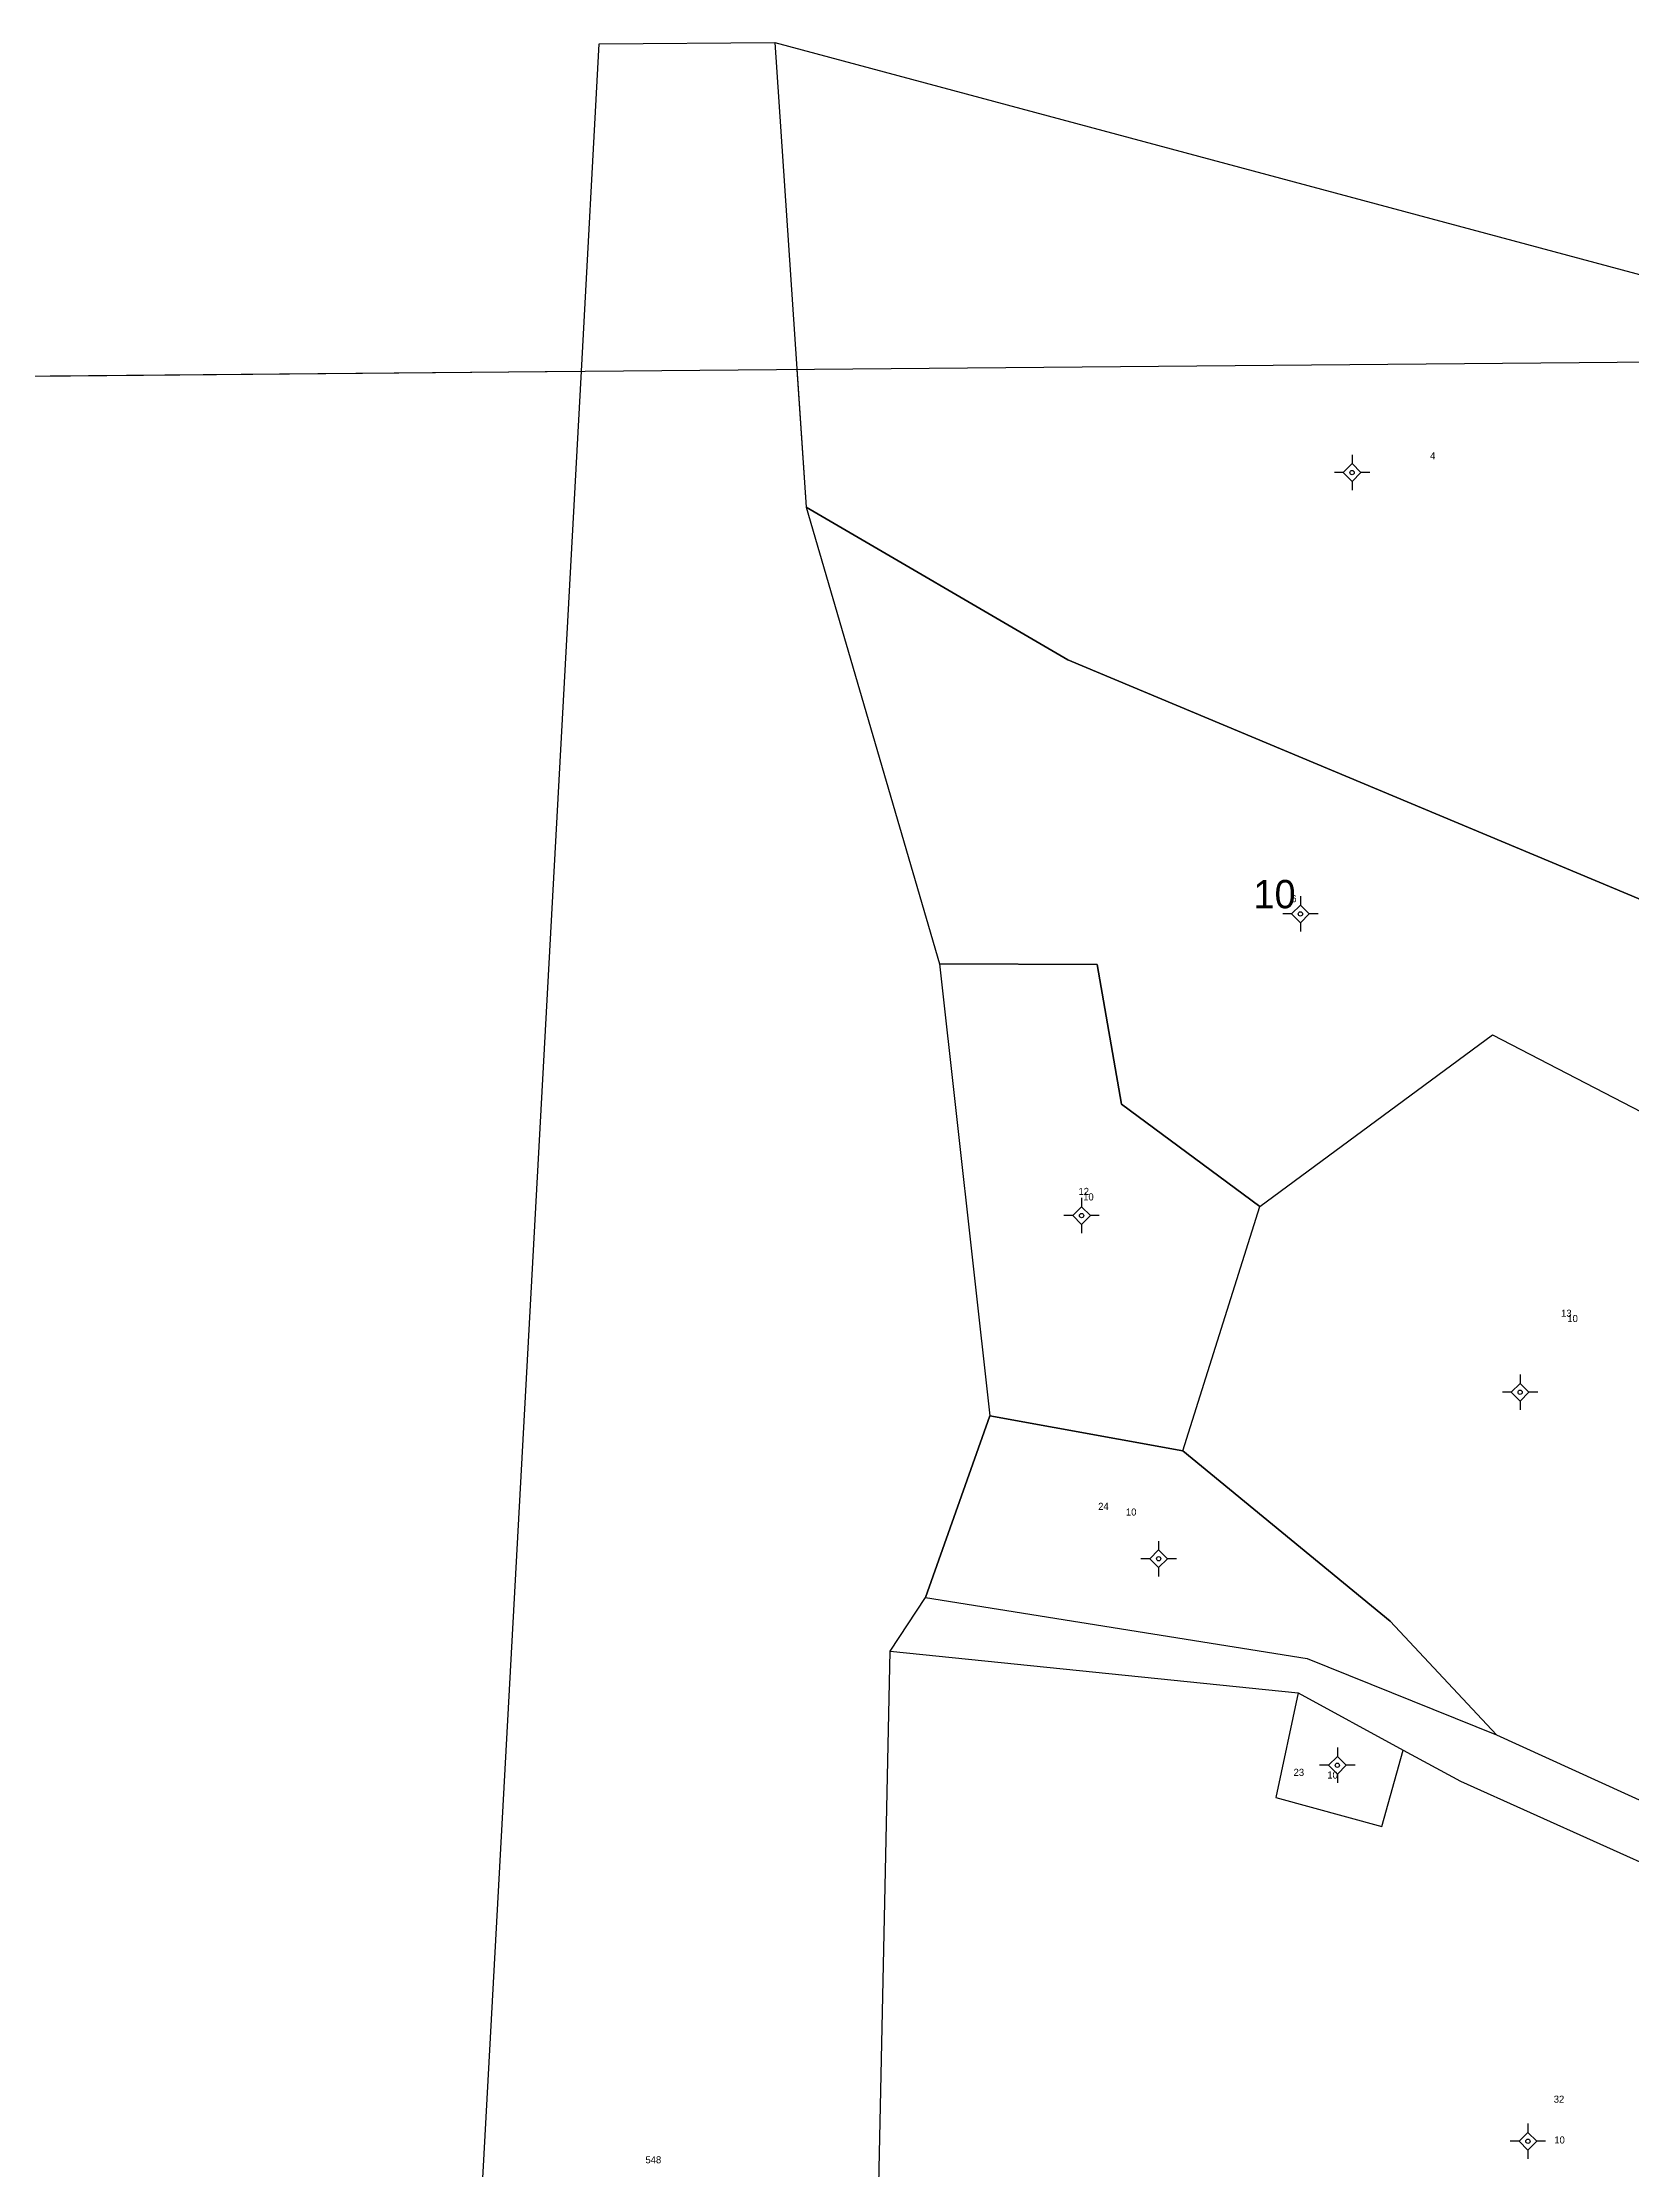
# Model space of a CAD drawing. Extents: x 530124 to 551589, y 1839482 to 1845671.
# Drawn here: x 551049.8 to 551162, y 1840367.9 to 1840518.1 of the extents above; entities that cross this region are included whole.
import ezdxf

# ---------------------------------------------------------------- set-up
doc = ezdxf.new("R2010")
doc.units = 0
for name, color, linetype in [('Level 10', 7, 'Continuous'), ('Level 11', 7, 'Continuous'), ('Level 14', 7, 'Continuous'), ('Level 22', 7, 'Continuous'), ('Level 6', 7, 'Continuous')]:
    doc.layers.add(name, color=color, linetype=linetype)

msp = doc.modelspace()

# ---------------------------------------------------------------- linework, layer by layer
at = {"layer": 'Level 10'}
for p, q in [((551101.51, 1840518.13), (551184.84, 1840495.78)), ((551101.51, 1840518.13), (551103.73, 1840485.3)), ((550898.09, 1840493.25), (551087.87, 1840494.91)), ((551079.3, 1840338.14), (551087.87, 1840494.91)), ((551103.73, 1840485.3), (551113.15, 1840453.05)), ((551113.15, 1840453.05), (551116.69, 1840421.12)), ((551130.32, 1840418.64), (551135.77, 1840435.9)), ((551112.16, 1840408.27), (551116.69, 1840421.12)), ((551116.69, 1840421.12), (551130.32, 1840418.64)), ((551109.65, 1840404.5), (551112.16, 1840408.27)), ((551108.83, 1840365.7), (551109.65, 1840404.5)), ((551109.65, 1840404.5), (551138.47, 1840401.54)), ((551138.47, 1840401.54), (551145.89, 1840397.5)), ((551152.47, 1840398.57), (551163.37, 1840393.61))]:
    msp.add_line(p, q, dxfattribs=at)
for points in [[(551087.87, 1840494.91), (551089.12, 1840518.03), (551101.51, 1840518.13)], [(551103.73, 1840485.3), (551122.2, 1840474.51), (551170.41, 1840454.34)], [(551113.15, 1840453.05), (551124.28, 1840452.99), (551125.99, 1840443.13), (551135.77, 1840435.9)], [(551135.77, 1840435.9), (551152.2, 1840448.03), (551173.88, 1840436.8)], [(551130.32, 1840418.64), (551144.97, 1840406.6), (551152.47, 1840398.57)], [(551112.16, 1840408.27), (551139.12, 1840403.97), (551152.47, 1840398.57)], [(551138.47, 1840401.54), (551136.9, 1840394.16), (551144.37, 1840392.11), (551145.89, 1840397.5)], [(551145.89, 1840397.5), (551149.93, 1840395.31), (551164.69, 1840388.67), (551203.92, 1840379.28)]]:
    msp.add_lwpolyline(points, dxfattribs=at)
at = {"layer": 'Level 11'}
for p, q in [((551142.28, 1840488.38), (551141.65, 1840487.75)), ((551142.28, 1840489), (551142.28, 1840488.38)), ((551142.9, 1840487.75), (551142.28, 1840488.38)), ((551141.65, 1840487.75), (551141.03, 1840487.75)), ((551141.65, 1840487.75), (551142.28, 1840487.13)), ((551142.28, 1840487.13), (551142.9, 1840487.75)), ((551142.28, 1840487.13), (551142.28, 1840486.5)), ((551143.53, 1840487.75), (551142.9, 1840487.75)), ((551138.64, 1840457.19), (551138.01, 1840456.57)), ((551138.64, 1840457.82), (551138.64, 1840457.19)), ((551139.26, 1840456.57), (551138.64, 1840457.19)), ((551138.01, 1840456.57), (551137.39, 1840456.57)), ((551138.01, 1840456.57), (551138.64, 1840455.94)), ((551138.64, 1840455.94), (551139.26, 1840456.57)), ((551138.64, 1840455.94), (551138.64, 1840455.32)), ((551139.89, 1840456.57), (551139.26, 1840456.57)), ((551123.18, 1840435.88), (551122.56, 1840435.26)), ((551123.18, 1840436.51), (551123.18, 1840435.88)), ((551123.81, 1840435.26), (551123.18, 1840435.88)), ((551122.56, 1840435.26), (551121.93, 1840435.26)), ((551122.56, 1840435.26), (551123.18, 1840434.63)), ((551123.18, 1840434.63), (551123.81, 1840435.26)), ((551123.18, 1840434.63), (551123.18, 1840434.01)), ((551124.43, 1840435.26), (551123.81, 1840435.26)), ((551154.15, 1840424.03), (551154.15, 1840423.4)), ((551153.52, 1840422.78), (551152.9, 1840422.78)), ((551154.15, 1840423.4), (551153.52, 1840422.78)), ((551153.52, 1840422.78), (551154.15, 1840422.15)), ((551154.77, 1840422.78), (551154.15, 1840423.4)), ((551154.15, 1840422.15), (551154.77, 1840422.78)), ((551154.15, 1840422.15), (551154.15, 1840421.53)), ((551155.4, 1840422.78), (551154.77, 1840422.78)), ((551128.62, 1840411.64), (551127.99, 1840411.02)), ((551128.62, 1840412.27), (551128.62, 1840411.64)), ((551129.24, 1840411.02), (551128.62, 1840411.64)), ((551127.99, 1840411.02), (551127.37, 1840411.02)), ((551127.99, 1840411.02), (551128.62, 1840410.39)), ((551128.62, 1840410.39), (551129.24, 1840411.02)), ((551128.62, 1840410.39), (551128.62, 1840409.77)), ((551129.87, 1840411.02), (551129.24, 1840411.02)), ((551141.24, 1840397.05), (551140.61, 1840396.43)), ((551141.24, 1840397.68), (551141.24, 1840397.05)), ((551141.86, 1840396.43), (551141.24, 1840397.05)), ((551140.61, 1840396.43), (551139.99, 1840396.43)), ((551140.61, 1840396.43), (551141.24, 1840395.8)), ((551141.24, 1840395.8), (551141.86, 1840396.43)), ((551141.24, 1840395.8), (551141.24, 1840395.18)), ((551142.49, 1840396.43), (551141.86, 1840396.43)), ((551154.7, 1840371.12), (551154.7, 1840370.49)), ((551154.08, 1840369.87), (551153.45, 1840369.87)), ((551154.7, 1840370.49), (551154.08, 1840369.87)), ((551154.08, 1840369.87), (551154.7, 1840369.24)), ((551155.33, 1840369.87), (551154.7, 1840370.49)), ((551154.7, 1840369.24), (551155.33, 1840369.87)), ((551155.95, 1840369.87), (551155.33, 1840369.87)), ((551154.7, 1840369.24), (551154.7, 1840368.62))]:
    msp.add_line(p, q, dxfattribs=at)
for centre in [(551142.28, 1840487.75), (551138.63, 1840456.57), (551123.18, 1840435.26), (551154.15, 1840422.78), (551128.62, 1840411.02), (551141.24, 1840396.43), (551154.7, 1840369.87)]:
    msp.add_circle(centre, 0.15, dxfattribs=at)
at = {"layer": 'Level 22'}
for points in [[(550550.99, 1840490.22), (551533.49, 1840498.81)], [(551103.07, 1840495.04), (551103.73, 1840485.3)], [(551103.73, 1840485.3), (551113.15, 1840453.05)], [(551170.41, 1840454.34), (551122.2, 1840474.51), (551103.73, 1840485.3)], [(551113.15, 1840453.05), (551116.69, 1840421.12)], [(551135.77, 1840435.9), (551125.99, 1840443.13), (551124.28, 1840452.99), (551113.15, 1840453.05)], [(551135.77, 1840435.9), (551152.2, 1840448.03), (551173.88, 1840436.8)], [(551130.32, 1840418.64), (551135.77, 1840435.9)], [(551116.69, 1840421.12), (551112.16, 1840408.27), (551139.12, 1840403.97), (551152.47, 1840398.57)], [(551130.32, 1840418.64), (551116.69, 1840421.12)], [(551152.47, 1840398.57), (551144.97, 1840406.6), (551130.32, 1840418.64)], [(551108.83, 1840365.7), (551109.65, 1840404.5), (551138.47, 1840401.54)], [(551138.47, 1840401.54), (551136.9, 1840394.16), (551144.37, 1840392.11), (551145.89, 1840397.5)], [(551138.47, 1840401.54), (551145.89, 1840397.5)], [(551152.47, 1840398.57), (551163.37, 1840393.61)], [(551145.89, 1840397.5), (551149.93, 1840395.31), (551164.69, 1840388.67), (551203.92, 1840379.28)]]:
    msp.add_lwpolyline(points, dxfattribs=at)

# ---------------------------------------------------------------- texts
at = {"layer": 'Level 14'}
for height, p in [(2, (551135.32, 1840456.97)), (0.5, (551123.29, 1840436.33)), (0.5, (551157.48, 1840427.74)), (0.5, (551126.31, 1840414.07)), (0.5, (551140.53, 1840395.49)), (0.5, (551156.56, 1840369.71))]:
    msp.add_text('10', height=height, dxfattribs=at).set_placement(p)
at = {"layer": 'Level 6'}
for s, p in [('4', (551147.79, 1840488.69)), ('6', (551137.99, 1840457.4)), ('12', (551122.96, 1840436.72)), ('13', (551157.04, 1840428.11)), ('24', (551124.35, 1840414.47)), ('23', (551138.15, 1840395.68)), ('32', (551156.52, 1840372.59)), ('548', (551092.38, 1840368.31))]:
    msp.add_text(s, height=0.5, dxfattribs=at).set_placement(p)

doc.saveas('drawing.dxf')
